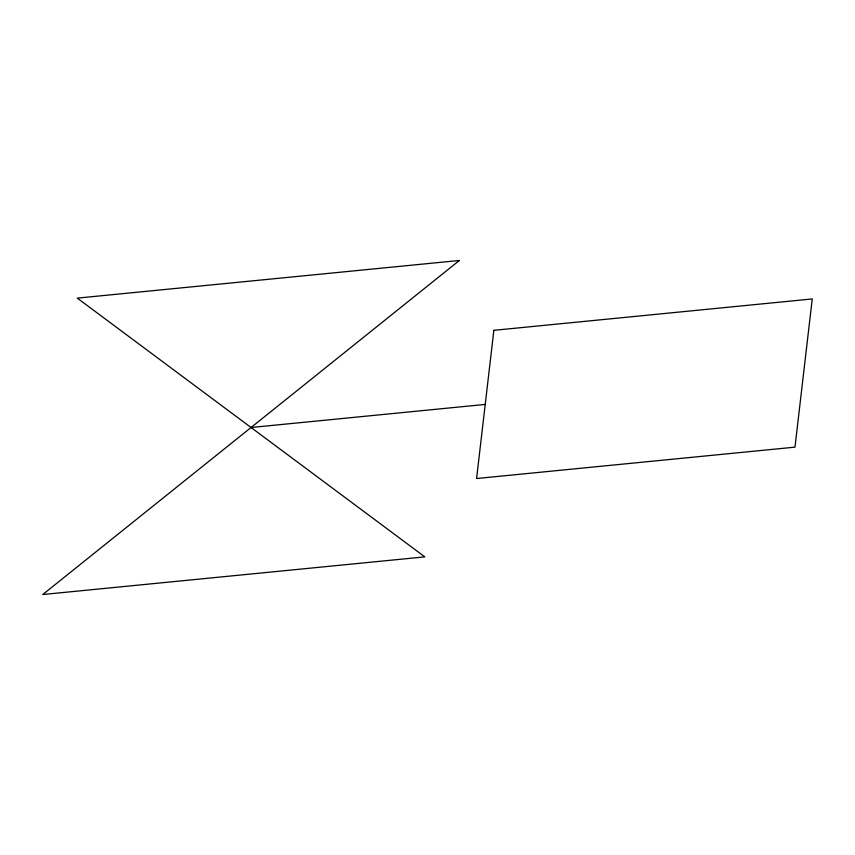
<?xml version="1.0" encoding="UTF-8"?>
<svg xmlns="http://www.w3.org/2000/svg" width="855" height="855" viewBox="0 0 855 855"><rect width="100%" height="100%" fill="white"/><g stroke="black" fill="none" stroke-linecap="round" stroke-linejoin="round"><path stroke-width="1.28" d="M251.06 427.5L485.223 404.426M493.859 330.319L476.588 478.522L794.979 447.144L812.25 298.94L493.859 330.319M459.37 260.476L42.75 594.524L424.817 556.872L77.292 298.128L459.37 260.476"/></g></svg>
